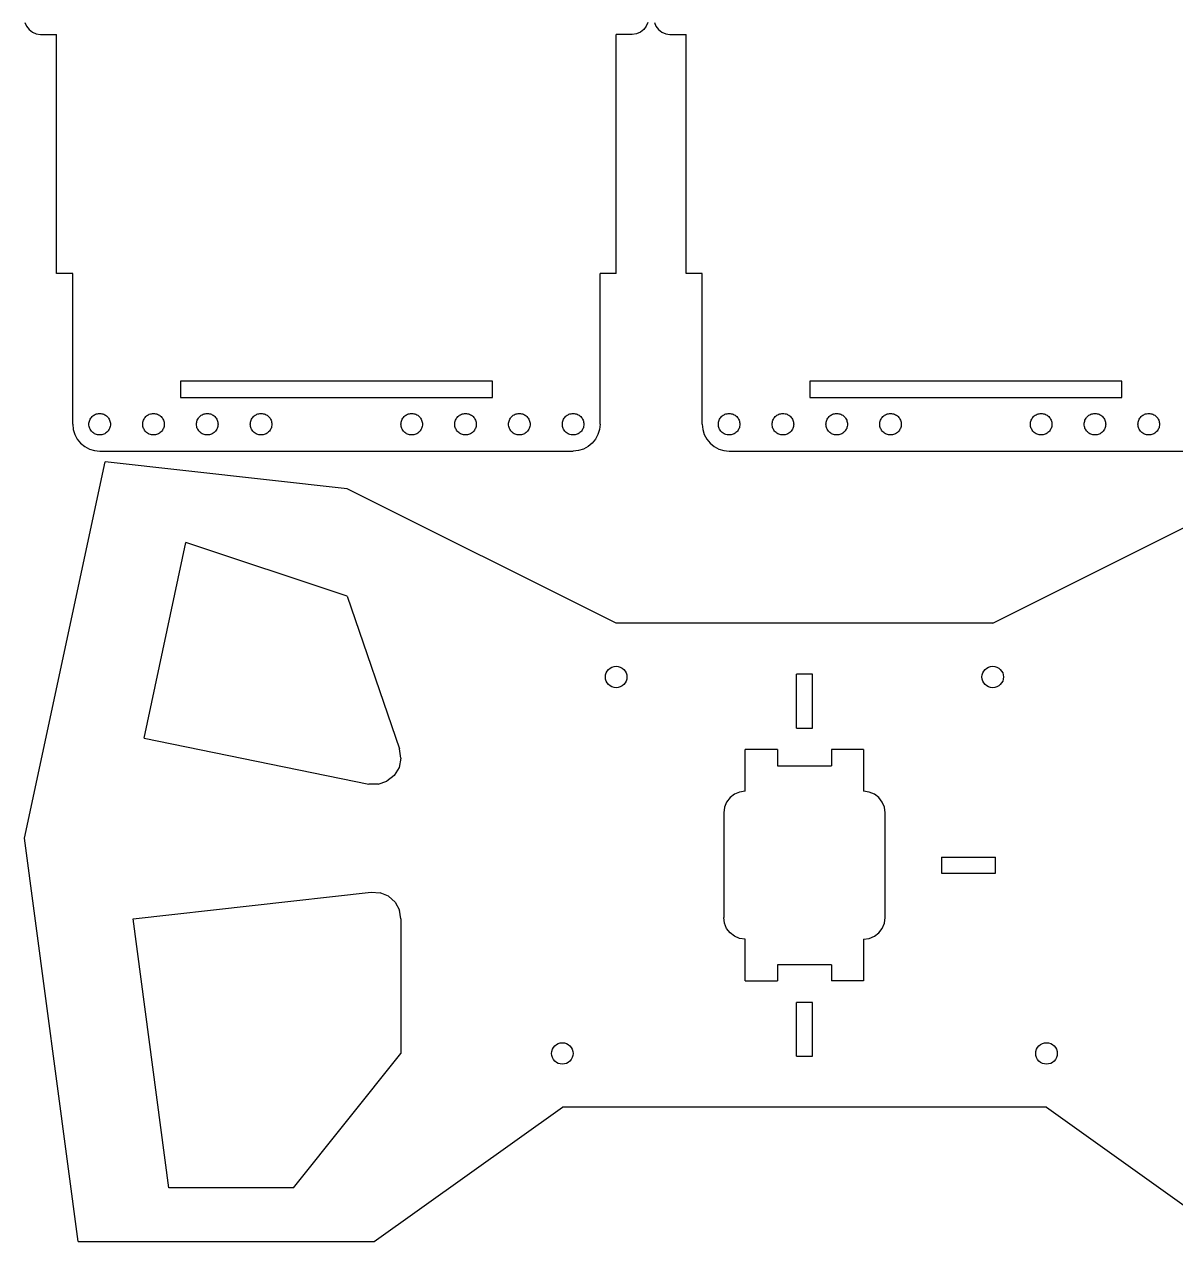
# Model space of a CAD drawing. Header units: metres. Extents: x -70 to 657, y -377 to 70.
# Drawn here: x -70 to 144, y -377 to -150.6 of the extents above; entities that cross this region are included whole.
import ezdxf

# ---------------------------------------------------------------- set-up
doc = ezdxf.new("R2010")
doc.units = ezdxf.units.M

msp = doc.modelspace()

# ---------------------------------------------------------------- linework, layer by layer
for p, q in [((-69.9, -150.28), (-69.6, -151)), ((-69.6, -151), (-69.12, -151.62)), ((-69.12, -151.62), (-68.5, -152.1)), ((45.12, -151.62), (44.5, -152.1)), ((45.6, -151), (45.12, -151.62)), ((45.9, -150.28), (45.6, -151)), ((47.1, -150.28), (47.4, -151)), ((47.4, -151), (47.88, -151.62)), ((47.88, -151.62), (48.5, -152.1)), ((-68.5, -152.1), (-67.78, -152.4)), ((-67.78, -152.4), (-67, -152.5)), ((-67, -152.5), (-64, -152.5)), ((-64, -197), (-64, -152.5)), ((43, -152.5), (40, -152.5)), ((40, -197), (40, -152.5)), ((43.78, -152.4), (43, -152.5)), ((44.5, -152.1), (43.78, -152.4)), ((48.5, -152.1), (49.22, -152.4)), ((49.22, -152.4), (50, -152.5)), ((50, -152.5), (53, -152.5)), ((53, -197), (53, -152.5)), ((-61, -197), (-64, -197)), ((-61, -225), (-61, -197)), ((40, -197), (37, -197)), ((37, -225), (37, -197)), ((56, -197), (53, -197)), ((56, -225), (56, -197)), ((-41, -217), (-41, -220)), ((17, -217), (-41, -217)), ((17, -220), (17, -217)), ((76, -217), (76, -220)), ((134, -217), (76, -217)), ((134, -220), (134, -217)), ((-41, -220), (17, -220)), ((76, -220), (134, -220)), ((-57.85, -224.23), (-57.76, -224.06)), ((-57.76, -224.06), (-57.66, -223.89)), ((-57.66, -223.89), (-57.55, -223.73)), ((-57.55, -223.73), (-57.41, -223.59)), ((-57.41, -223.59), (-57.27, -223.45)), ((-57.27, -223.45), (-57.11, -223.34)), ((-57.11, -223.34), (-56.94, -223.24)), ((-56.94, -223.24), (-56.77, -223.15)), ((-56.77, -223.15), (-56.58, -223.09)), ((-56.58, -223.09), (-56.39, -223.04)), ((-56.39, -223.04), (-56.2, -223.01)), ((-56.2, -223.01), (-56, -223)), ((-56, -223), (-55.8, -223.01)), ((-55.8, -223.01), (-55.61, -223.04)), ((-55.61, -223.04), (-55.42, -223.09)), ((-55.42, -223.09), (-55.23, -223.15)), ((-55.23, -223.15), (-55.06, -223.24)), ((-55.06, -223.24), (-54.89, -223.34)), ((-54.89, -223.34), (-54.73, -223.45)), ((-54.73, -223.45), (-54.59, -223.59)), ((-54.59, -223.59), (-54.45, -223.73)), ((-54.45, -223.73), (-54.34, -223.89)), ((-54.34, -223.89), (-54.24, -224.06)), ((-54.24, -224.06), (-54.15, -224.23)), ((-47.85, -224.23), (-47.76, -224.06)), ((-47.76, -224.06), (-47.66, -223.89)), ((-47.66, -223.89), (-47.55, -223.73)), ((-47.55, -223.73), (-47.41, -223.59)), ((-47.41, -223.59), (-47.27, -223.45)), ((-47.27, -223.45), (-47.11, -223.34)), ((-47.11, -223.34), (-46.94, -223.24)), ((-46.94, -223.24), (-46.77, -223.15)), ((-46.77, -223.15), (-46.58, -223.09)), ((-46.58, -223.09), (-46.39, -223.04)), ((-46.39, -223.04), (-46.2, -223.01)), ((-46.2, -223.01), (-46, -223)), ((-46, -223), (-45.8, -223.01)), ((-45.8, -223.01), (-45.61, -223.04)), ((-45.61, -223.04), (-45.42, -223.09)), ((-45.42, -223.09), (-45.23, -223.15)), ((-45.23, -223.15), (-45.06, -223.24)), ((-45.06, -223.24), (-44.89, -223.34)), ((-44.89, -223.34), (-44.73, -223.45)), ((-44.73, -223.45), (-44.59, -223.59)), ((-44.59, -223.59), (-44.45, -223.73)), ((-44.45, -223.73), (-44.34, -223.89)), ((-44.34, -223.89), (-44.24, -224.06)), ((-44.24, -224.06), (-44.15, -224.23)), ((-37.85, -224.23), (-37.76, -224.06)), ((-37.76, -224.06), (-37.66, -223.89)), ((-37.66, -223.89), (-37.55, -223.73)), ((-37.55, -223.73), (-37.41, -223.59)), ((-37.41, -223.59), (-37.27, -223.45)), ((-37.27, -223.45), (-37.11, -223.34)), ((-37.11, -223.34), (-36.94, -223.24)), ((-36.94, -223.24), (-36.77, -223.15)), ((-36.77, -223.15), (-36.58, -223.09)), ((-36.58, -223.09), (-36.39, -223.04)), ((-36.39, -223.04), (-36.2, -223.01)), ((-36.2, -223.01), (-36, -223)), ((-36, -223), (-35.8, -223.01)), ((-35.8, -223.01), (-35.61, -223.04)), ((-35.61, -223.04), (-35.42, -223.09)), ((-35.42, -223.09), (-35.23, -223.15)), ((-35.23, -223.15), (-35.06, -223.24)), ((-35.06, -223.24), (-34.89, -223.34)), ((-34.89, -223.34), (-34.73, -223.45)), ((-34.73, -223.45), (-34.59, -223.59)), ((-34.59, -223.59), (-34.45, -223.73)), ((-34.45, -223.73), (-34.34, -223.89)), ((-34.34, -223.89), (-34.24, -224.06)), ((-34.24, -224.06), (-34.15, -224.23)), ((-27.85, -224.23), (-27.76, -224.06)), ((-27.76, -224.06), (-27.66, -223.89)), ((-27.66, -223.89), (-27.55, -223.73)), ((-27.55, -223.73), (-27.41, -223.59)), ((-27.41, -223.59), (-27.27, -223.45)), ((-27.27, -223.45), (-27.11, -223.34)), ((-27.11, -223.34), (-26.94, -223.24)), ((-26.94, -223.24), (-26.77, -223.15)), ((-26.77, -223.15), (-26.58, -223.09)), ((-26.58, -223.09), (-26.39, -223.04)), ((-26.39, -223.04), (-26.2, -223.01)), ((-26.2, -223.01), (-26, -223)), ((-26, -223), (-25.8, -223.01)), ((-25.8, -223.01), (-25.61, -223.04)), ((-25.61, -223.04), (-25.42, -223.09)), ((-25.42, -223.09), (-25.23, -223.15)), ((-25.23, -223.15), (-25.06, -223.24)), ((-25.06, -223.24), (-24.89, -223.34)), ((-24.89, -223.34), (-24.73, -223.45)), ((-24.73, -223.45), (-24.59, -223.59)), ((-24.59, -223.59), (-24.45, -223.73)), ((-24.45, -223.73), (-24.34, -223.89)), ((-24.34, -223.89), (-24.24, -224.06)), ((-24.24, -224.06), (-24.15, -224.23)), ((0.15, -224.23), (0.24, -224.06)), ((0.24, -224.06), (0.34, -223.89)), ((0.34, -223.89), (0.45, -223.73)), ((0.45, -223.73), (0.59, -223.59)), ((0.59, -223.59), (0.73, -223.45)), ((0.73, -223.45), (0.89, -223.34)), ((0.89, -223.34), (1.06, -223.24)), ((1.06, -223.24), (1.23, -223.15)), ((1.23, -223.15), (1.42, -223.09)), ((1.42, -223.09), (1.61, -223.04)), ((1.61, -223.04), (1.8, -223.01)), ((1.8, -223.01), (2, -223)), ((2, -223), (2.2, -223.01)), ((2.2, -223.01), (2.39, -223.04)), ((2.39, -223.04), (2.58, -223.09)), ((2.58, -223.09), (2.77, -223.15)), ((2.77, -223.15), (2.94, -223.24)), ((2.94, -223.24), (3.11, -223.34)), ((3.11, -223.34), (3.27, -223.45)), ((3.27, -223.45), (3.41, -223.59)), ((3.41, -223.59), (3.55, -223.73)), ((3.55, -223.73), (3.66, -223.89)), ((3.66, -223.89), (3.76, -224.06)), ((3.76, -224.06), (3.85, -224.23)), ((10.15, -224.23), (10.24, -224.06)), ((10.24, -224.06), (10.34, -223.89)), ((10.34, -223.89), (10.45, -223.73)), ((10.45, -223.73), (10.59, -223.59)), ((10.59, -223.59), (10.73, -223.45)), ((10.73, -223.45), (10.89, -223.34)), ((10.89, -223.34), (11.06, -223.24)), ((11.06, -223.24), (11.23, -223.15)), ((11.23, -223.15), (11.42, -223.09)), ((11.42, -223.09), (11.61, -223.04)), ((11.61, -223.04), (11.8, -223.01)), ((11.8, -223.01), (12, -223)), ((12, -223), (12.2, -223.01)), ((12.2, -223.01), (12.39, -223.04)), ((12.39, -223.04), (12.58, -223.09)), ((12.58, -223.09), (12.77, -223.15)), ((12.77, -223.15), (12.94, -223.24)), ((12.94, -223.24), (13.11, -223.34)), ((13.11, -223.34), (13.27, -223.45)), ((13.27, -223.45), (13.41, -223.59)), ((13.41, -223.59), (13.55, -223.73)), ((13.55, -223.73), (13.66, -223.89)), ((13.66, -223.89), (13.76, -224.06)), ((13.76, -224.06), (13.85, -224.23)), ((20.15, -224.23), (20.24, -224.06)), ((20.24, -224.06), (20.34, -223.89)), ((20.34, -223.89), (20.45, -223.73)), ((20.45, -223.73), (20.59, -223.59)), ((20.59, -223.59), (20.73, -223.45)), ((20.73, -223.45), (20.89, -223.34)), ((20.89, -223.34), (21.06, -223.24)), ((21.06, -223.24), (21.23, -223.15)), ((21.23, -223.15), (21.42, -223.09)), ((21.42, -223.09), (21.61, -223.04)), ((21.61, -223.04), (21.8, -223.01)), ((21.8, -223.01), (22, -223)), ((22, -223), (22.2, -223.01)), ((22.2, -223.01), (22.39, -223.04)), ((22.39, -223.04), (22.58, -223.09)), ((22.58, -223.09), (22.77, -223.15)), ((22.77, -223.15), (22.94, -223.24)), ((22.94, -223.24), (23.11, -223.34)), ((23.11, -223.34), (23.27, -223.45)), ((23.27, -223.45), (23.41, -223.59)), ((23.41, -223.59), (23.55, -223.73)), ((23.55, -223.73), (23.66, -223.89)), ((23.66, -223.89), (23.76, -224.06)), ((23.76, -224.06), (23.85, -224.23)), ((30.15, -224.23), (30.24, -224.06)), ((30.24, -224.06), (30.34, -223.89)), ((30.34, -223.89), (30.45, -223.73)), ((30.45, -223.73), (30.59, -223.59)), ((30.59, -223.59), (30.73, -223.45)), ((30.73, -223.45), (30.89, -223.34)), ((30.89, -223.34), (31.06, -223.24)), ((31.06, -223.24), (31.23, -223.15)), ((31.23, -223.15), (31.42, -223.09)), ((31.42, -223.09), (31.61, -223.04)), ((31.61, -223.04), (31.8, -223.01)), ((31.8, -223.01), (32, -223)), ((32, -223), (32.2, -223.01)), ((32.2, -223.01), (32.39, -223.04)), ((32.39, -223.04), (32.58, -223.09)), ((32.58, -223.09), (32.77, -223.15)), ((32.77, -223.15), (32.94, -223.24)), ((32.94, -223.24), (33.11, -223.34)), ((33.11, -223.34), (33.27, -223.45)), ((33.27, -223.45), (33.41, -223.59)), ((33.41, -223.59), (33.55, -223.73)), ((33.55, -223.73), (33.66, -223.89)), ((33.66, -223.89), (33.76, -224.06)), ((33.76, -224.06), (33.85, -224.23)), ((59.15, -224.23), (59.24, -224.06)), ((59.24, -224.06), (59.34, -223.89)), ((59.34, -223.89), (59.45, -223.73)), ((59.45, -223.73), (59.59, -223.59)), ((59.59, -223.59), (59.73, -223.45)), ((59.73, -223.45), (59.89, -223.34)), ((59.89, -223.34), (60.06, -223.24)), ((60.06, -223.24), (60.23, -223.15)), ((60.23, -223.15), (60.42, -223.09)), ((60.42, -223.09), (60.61, -223.04)), ((60.61, -223.04), (60.8, -223.01)), ((60.8, -223.01), (61, -223)), ((61, -223), (61.2, -223.01)), ((61.2, -223.01), (61.39, -223.04)), ((61.39, -223.04), (61.58, -223.09)), ((61.58, -223.09), (61.77, -223.15)), ((61.77, -223.15), (61.94, -223.24)), ((61.94, -223.24), (62.11, -223.34)), ((62.11, -223.34), (62.27, -223.45)), ((62.27, -223.45), (62.41, -223.59)), ((62.41, -223.59), (62.55, -223.73)), ((62.55, -223.73), (62.66, -223.89)), ((62.66, -223.89), (62.76, -224.06)), ((62.76, -224.06), (62.85, -224.23)), ((69.15, -224.23), (69.24, -224.06)), ((69.24, -224.06), (69.34, -223.89)), ((69.34, -223.89), (69.45, -223.73)), ((69.45, -223.73), (69.59, -223.59)), ((69.59, -223.59), (69.73, -223.45)), ((69.73, -223.45), (69.89, -223.34)), ((69.89, -223.34), (70.06, -223.24)), ((70.06, -223.24), (70.23, -223.15)), ((70.23, -223.15), (70.42, -223.09)), ((70.42, -223.09), (70.61, -223.04)), ((70.61, -223.04), (70.8, -223.01)), ((70.8, -223.01), (71, -223)), ((71, -223), (71.2, -223.01)), ((71.2, -223.01), (71.39, -223.04)), ((71.39, -223.04), (71.58, -223.09)), ((71.58, -223.09), (71.77, -223.15)), ((71.77, -223.15), (71.94, -223.24)), ((71.94, -223.24), (72.11, -223.34)), ((72.11, -223.34), (72.27, -223.45)), ((72.27, -223.45), (72.41, -223.59)), ((72.41, -223.59), (72.55, -223.73)), ((72.55, -223.73), (72.66, -223.89)), ((72.66, -223.89), (72.76, -224.06)), ((72.76, -224.06), (72.85, -224.23)), ((79.15, -224.23), (79.24, -224.06)), ((79.24, -224.06), (79.34, -223.89)), ((79.34, -223.89), (79.45, -223.73)), ((79.45, -223.73), (79.59, -223.59)), ((79.59, -223.59), (79.73, -223.45)), ((79.73, -223.45), (79.89, -223.34)), ((79.89, -223.34), (80.06, -223.24)), ((80.06, -223.24), (80.23, -223.15)), ((80.23, -223.15), (80.42, -223.09)), ((80.42, -223.09), (80.61, -223.04)), ((80.61, -223.04), (80.8, -223.01)), ((80.8, -223.01), (81, -223)), ((81, -223), (81.2, -223.01)), ((81.2, -223.01), (81.39, -223.04)), ((81.39, -223.04), (81.58, -223.09)), ((81.58, -223.09), (81.77, -223.15)), ((81.77, -223.15), (81.94, -223.24)), ((81.94, -223.24), (82.11, -223.34)), ((82.11, -223.34), (82.27, -223.45)), ((82.27, -223.45), (82.41, -223.59)), ((82.41, -223.59), (82.55, -223.73)), ((82.55, -223.73), (82.66, -223.89)), ((82.66, -223.89), (82.76, -224.06)), ((82.76, -224.06), (82.85, -224.23)), ((89.15, -224.23), (89.24, -224.06)), ((89.24, -224.06), (89.34, -223.89)), ((89.34, -223.89), (89.45, -223.73)), ((89.45, -223.73), (89.59, -223.59)), ((89.59, -223.59), (89.73, -223.45)), ((89.73, -223.45), (89.89, -223.34)), ((89.89, -223.34), (90.06, -223.24)), ((90.06, -223.24), (90.23, -223.15)), ((90.23, -223.15), (90.42, -223.09)), ((90.42, -223.09), (90.61, -223.04)), ((90.61, -223.04), (90.8, -223.01)), ((90.8, -223.01), (91, -223)), ((91, -223), (91.2, -223.01)), ((91.2, -223.01), (91.39, -223.04)), ((91.39, -223.04), (91.58, -223.09)), ((91.58, -223.09), (91.77, -223.15)), ((91.77, -223.15), (91.94, -223.24)), ((91.94, -223.24), (92.11, -223.34)), ((92.11, -223.34), (92.27, -223.45)), ((92.27, -223.45), (92.41, -223.59)), ((92.41, -223.59), (92.55, -223.73)), ((92.55, -223.73), (92.66, -223.89)), ((92.66, -223.89), (92.76, -224.06)), ((92.76, -224.06), (92.85, -224.23)), ((117.15, -224.23), (117.24, -224.06)), ((117.24, -224.06), (117.34, -223.89)), ((117.34, -223.89), (117.45, -223.73)), ((117.45, -223.73), (117.59, -223.59)), ((117.59, -223.59), (117.73, -223.45)), ((117.73, -223.45), (117.89, -223.34)), ((117.89, -223.34), (118.06, -223.24)), ((118.06, -223.24), (118.23, -223.15)), ((118.23, -223.15), (118.42, -223.09)), ((118.42, -223.09), (118.61, -223.04)), ((118.61, -223.04), (118.8, -223.01)), ((118.8, -223.01), (119, -223)), ((119, -223), (119.2, -223.01)), ((119.2, -223.01), (119.39, -223.04)), ((119.39, -223.04), (119.58, -223.09)), ((119.58, -223.09), (119.77, -223.15)), ((119.77, -223.15), (119.94, -223.24)), ((119.94, -223.24), (120.11, -223.34)), ((120.11, -223.34), (120.27, -223.45)), ((120.27, -223.45), (120.41, -223.59)), ((120.41, -223.59), (120.55, -223.73)), ((120.55, -223.73), (120.66, -223.89)), ((120.66, -223.89), (120.76, -224.06)), ((120.76, -224.06), (120.85, -224.23)), ((127.15, -224.23), (127.24, -224.06)), ((127.24, -224.06), (127.34, -223.89)), ((127.34, -223.89), (127.45, -223.73)), ((127.45, -223.73), (127.59, -223.59)), ((127.59, -223.59), (127.73, -223.45)), ((127.73, -223.45), (127.89, -223.34)), ((127.89, -223.34), (128.06, -223.24)), ((128.06, -223.24), (128.23, -223.15)), ((128.23, -223.15), (128.42, -223.09)), ((128.42, -223.09), (128.61, -223.04)), ((128.61, -223.04), (128.8, -223.01)), ((128.8, -223.01), (129, -223)), ((129, -223), (129.2, -223.01)), ((129.2, -223.01), (129.39, -223.04)), ((129.39, -223.04), (129.58, -223.09)), ((129.58, -223.09), (129.77, -223.15)), ((129.77, -223.15), (129.94, -223.24)), ((129.94, -223.24), (130.11, -223.34)), ((130.11, -223.34), (130.27, -223.45)), ((130.27, -223.45), (130.41, -223.59)), ((130.41, -223.59), (130.55, -223.73)), ((130.55, -223.73), (130.66, -223.89)), ((130.66, -223.89), (130.76, -224.06)), ((130.76, -224.06), (130.85, -224.23)), ((137.15, -224.23), (137.24, -224.06)), ((137.24, -224.06), (137.34, -223.89)), ((137.34, -223.89), (137.45, -223.73)), ((137.45, -223.73), (137.59, -223.59)), ((137.59, -223.59), (137.73, -223.45)), ((137.73, -223.45), (137.89, -223.34)), ((137.89, -223.34), (138.06, -223.24)), ((138.06, -223.24), (138.23, -223.15)), ((138.23, -223.15), (138.42, -223.09)), ((138.42, -223.09), (138.61, -223.04)), ((138.61, -223.04), (138.8, -223.01)), ((138.8, -223.01), (139, -223)), ((139, -223), (139.2, -223.01)), ((139.2, -223.01), (139.39, -223.04)), ((139.39, -223.04), (139.58, -223.09)), ((139.58, -223.09), (139.77, -223.15)), ((139.77, -223.15), (139.94, -223.24)), ((139.94, -223.24), (140.11, -223.34)), ((140.11, -223.34), (140.27, -223.45)), ((140.27, -223.45), (140.41, -223.59)), ((140.41, -223.59), (140.55, -223.73)), ((140.55, -223.73), (140.66, -223.89)), ((140.66, -223.89), (140.76, -224.06)), ((140.76, -224.06), (140.85, -224.23)), ((-61, -225), (-60.9, -225.98)), ((-60.9, -225.98), (-60.62, -226.91)), ((-58, -225), (-57.99, -224.8)), ((-57.99, -225.2), (-58, -225)), ((-57.99, -224.8), (-57.96, -224.61)), ((-57.96, -225.39), (-57.99, -225.2)), ((-57.96, -224.61), (-57.91, -224.42)), ((-57.91, -225.58), (-57.96, -225.39)), ((-57.91, -224.42), (-57.85, -224.23)), ((-57.85, -225.77), (-57.91, -225.58)), ((-57.76, -225.94), (-57.85, -225.77)), ((-57.66, -226.11), (-57.76, -225.94)), ((-57.55, -226.27), (-57.66, -226.11)), ((-57.41, -226.41), (-57.55, -226.27)), ((-54.45, -226.27), (-54.59, -226.41)), ((-54.34, -226.11), (-54.45, -226.27)), ((-54.24, -225.94), (-54.34, -226.11)), ((-54.15, -225.77), (-54.24, -225.94)), ((-54.15, -224.23), (-54.09, -224.42)), ((-54.09, -225.58), (-54.15, -225.77)), ((-54.09, -224.42), (-54.04, -224.61)), ((-54.04, -225.39), (-54.09, -225.58)), ((-54.04, -224.61), (-54.01, -224.8)), ((-54.01, -225.2), (-54.04, -225.39)), ((-54.01, -224.8), (-54, -225)), ((-54, -225), (-54.01, -225.2)), ((-48, -225), (-47.99, -224.8)), ((-47.99, -225.2), (-48, -225)), ((-47.99, -224.8), (-47.96, -224.61)), ((-47.96, -225.39), (-47.99, -225.2)), ((-47.96, -224.61), (-47.91, -224.42)), ((-47.91, -225.58), (-47.96, -225.39)), ((-47.91, -224.42), (-47.85, -224.23)), ((-47.85, -225.77), (-47.91, -225.58)), ((-47.76, -225.94), (-47.85, -225.77)), ((-47.66, -226.11), (-47.76, -225.94)), ((-47.55, -226.27), (-47.66, -226.11)), ((-47.41, -226.41), (-47.55, -226.27)), ((-44.45, -226.27), (-44.59, -226.41)), ((-44.34, -226.11), (-44.45, -226.27)), ((-44.24, -225.94), (-44.34, -226.11)), ((-44.15, -225.77), (-44.24, -225.94)), ((-44.15, -224.23), (-44.09, -224.42)), ((-44.09, -225.58), (-44.15, -225.77)), ((-44.09, -224.42), (-44.04, -224.61)), ((-44.04, -225.39), (-44.09, -225.58)), ((-44.04, -224.61), (-44.01, -224.8)), ((-44.01, -225.2), (-44.04, -225.39)), ((-44.01, -224.8), (-44, -225)), ((-44, -225), (-44.01, -225.2)), ((-38, -225), (-37.99, -224.8)), ((-37.99, -225.2), (-38, -225)), ((-37.99, -224.8), (-37.96, -224.61)), ((-37.96, -225.39), (-37.99, -225.2)), ((-37.96, -224.61), (-37.91, -224.42)), ((-37.91, -225.58), (-37.96, -225.39)), ((-37.91, -224.42), (-37.85, -224.23)), ((-37.85, -225.77), (-37.91, -225.58)), ((-37.76, -225.94), (-37.85, -225.77)), ((-37.66, -226.11), (-37.76, -225.94)), ((-37.55, -226.27), (-37.66, -226.11)), ((-37.41, -226.41), (-37.55, -226.27)), ((-34.45, -226.27), (-34.59, -226.41)), ((-34.34, -226.11), (-34.45, -226.27)), ((-34.24, -225.94), (-34.34, -226.11)), ((-34.15, -225.77), (-34.24, -225.94)), ((-34.15, -224.23), (-34.09, -224.42)), ((-34.09, -225.58), (-34.15, -225.77)), ((-34.09, -224.42), (-34.04, -224.61)), ((-34.04, -225.39), (-34.09, -225.58)), ((-34.04, -224.61), (-34.01, -224.8)), ((-34.01, -225.2), (-34.04, -225.39)), ((-34.01, -224.8), (-34, -225)), ((-34, -225), (-34.01, -225.2)), ((-28, -225), (-27.99, -224.8)), ((-27.99, -225.2), (-28, -225)), ((-27.99, -224.8), (-27.96, -224.61)), ((-27.96, -225.39), (-27.99, -225.2)), ((-27.96, -224.61), (-27.91, -224.42)), ((-27.91, -225.58), (-27.96, -225.39)), ((-27.91, -224.42), (-27.85, -224.23)), ((-27.85, -225.77), (-27.91, -225.58)), ((-27.76, -225.94), (-27.85, -225.77)), ((-27.66, -226.11), (-27.76, -225.94)), ((-27.55, -226.27), (-27.66, -226.11)), ((-27.41, -226.41), (-27.55, -226.27)), ((-24.45, -226.27), (-24.59, -226.41)), ((-24.34, -226.11), (-24.45, -226.27)), ((-24.24, -225.94), (-24.34, -226.11)), ((-24.15, -225.77), (-24.24, -225.94)), ((-24.15, -224.23), (-24.09, -224.42)), ((-24.09, -225.58), (-24.15, -225.77)), ((-24.09, -224.42), (-24.04, -224.61)), ((-24.04, -225.39), (-24.09, -225.58)), ((-24.04, -224.61), (-24.01, -224.8)), ((-24.01, -225.2), (-24.04, -225.39)), ((-24.01, -224.8), (-24, -225)), ((-24, -225), (-24.01, -225.2)), ((0, -225), (0.01, -224.8)), ((0.01, -225.2), (0, -225)), ((0.01, -224.8), (0.04, -224.61)), ((0.04, -225.39), (0.01, -225.2)), ((0.04, -224.61), (0.09, -224.42)), ((0.09, -225.58), (0.04, -225.39)), ((0.09, -224.42), (0.15, -224.23)), ((0.15, -225.77), (0.09, -225.58)), ((0.24, -225.94), (0.15, -225.77)), ((0.34, -226.11), (0.24, -225.94)), ((0.45, -226.27), (0.34, -226.11)), ((0.59, -226.41), (0.45, -226.27)), ((3.55, -226.27), (3.41, -226.41)), ((3.66, -226.11), (3.55, -226.27)), ((3.76, -225.94), (3.66, -226.11)), ((3.85, -225.77), (3.76, -225.94)), ((3.85, -224.23), (3.91, -224.42)), ((3.91, -225.58), (3.85, -225.77)), ((3.91, -224.42), (3.96, -224.61)), ((3.96, -225.39), (3.91, -225.58)), ((3.96, -224.61), (3.99, -224.8)), ((3.99, -225.2), (3.96, -225.39)), ((3.99, -224.8), (4, -225)), ((4, -225), (3.99, -225.2)), ((10, -225), (10.01, -224.8)), ((10.01, -225.2), (10, -225)), ((10.01, -224.8), (10.04, -224.61)), ((10.04, -225.39), (10.01, -225.2)), ((10.04, -224.61), (10.09, -224.42)), ((10.09, -225.58), (10.04, -225.39)), ((10.09, -224.42), (10.15, -224.23)), ((10.15, -225.77), (10.09, -225.58)), ((10.24, -225.94), (10.15, -225.77)), ((10.34, -226.11), (10.24, -225.94)), ((10.45, -226.27), (10.34, -226.11)), ((10.59, -226.41), (10.45, -226.27)), ((13.55, -226.27), (13.41, -226.41)), ((13.66, -226.11), (13.55, -226.27)), ((13.76, -225.94), (13.66, -226.11)), ((13.85, -225.77), (13.76, -225.94)), ((13.85, -224.23), (13.91, -224.42)), ((13.91, -225.58), (13.85, -225.77)), ((13.91, -224.42), (13.96, -224.61)), ((13.96, -225.39), (13.91, -225.58)), ((13.96, -224.61), (13.99, -224.8)), ((13.99, -225.2), (13.96, -225.39)), ((13.99, -224.8), (14, -225)), ((14, -225), (13.99, -225.2)), ((20, -225), (20.01, -224.8)), ((20.01, -225.2), (20, -225)), ((20.01, -224.8), (20.04, -224.61)), ((20.04, -225.39), (20.01, -225.2)), ((20.04, -224.61), (20.09, -224.42)), ((20.09, -225.58), (20.04, -225.39)), ((20.09, -224.42), (20.15, -224.23)), ((20.15, -225.77), (20.09, -225.58)), ((20.24, -225.94), (20.15, -225.77)), ((20.34, -226.11), (20.24, -225.94)), ((20.45, -226.27), (20.34, -226.11)), ((20.59, -226.41), (20.45, -226.27)), ((23.55, -226.27), (23.41, -226.41)), ((23.66, -226.11), (23.55, -226.27)), ((23.76, -225.94), (23.66, -226.11)), ((23.85, -225.77), (23.76, -225.94)), ((23.85, -224.23), (23.91, -224.42)), ((23.91, -225.58), (23.85, -225.77)), ((23.91, -224.42), (23.96, -224.61)), ((23.96, -225.39), (23.91, -225.58)), ((23.96, -224.61), (23.99, -224.8)), ((23.99, -225.2), (23.96, -225.39)), ((23.99, -224.8), (24, -225)), ((24, -225), (23.99, -225.2)), ((30, -225), (30.01, -224.8)), ((30.01, -225.2), (30, -225)), ((30.01, -224.8), (30.04, -224.61)), ((30.04, -225.39), (30.01, -225.2)), ((30.04, -224.61), (30.09, -224.42)), ((30.09, -225.58), (30.04, -225.39)), ((30.09, -224.42), (30.15, -224.23)), ((30.15, -225.77), (30.09, -225.58)), ((30.24, -225.94), (30.15, -225.77)), ((30.34, -226.11), (30.24, -225.94)), ((30.45, -226.27), (30.34, -226.11)), ((30.59, -226.41), (30.45, -226.27)), ((33.55, -226.27), (33.41, -226.41)), ((33.66, -226.11), (33.55, -226.27)), ((33.76, -225.94), (33.66, -226.11)), ((33.85, -225.77), (33.76, -225.94)), ((33.85, -224.23), (33.91, -224.42)), ((33.91, -225.58), (33.85, -225.77)), ((33.91, -224.42), (33.96, -224.61)), ((33.96, -225.39), (33.91, -225.58)), ((33.96, -224.61), (33.99, -224.8)), ((33.99, -225.2), (33.96, -225.39)), ((33.99, -224.8), (34, -225)), ((34, -225), (33.99, -225.2)), ((36.9, -225.98), (36.62, -226.91)), ((37, -225), (36.9, -225.98)), ((56, -225), (56.1, -225.98)), ((56.1, -225.98), (56.38, -226.91)), ((59, -225), (59.01, -224.8)), ((59.01, -225.2), (59, -225)), ((59.01, -224.8), (59.04, -224.61)), ((59.04, -225.39), (59.01, -225.2)), ((59.04, -224.61), (59.09, -224.42)), ((59.09, -225.58), (59.04, -225.39)), ((59.09, -224.42), (59.15, -224.23)), ((59.15, -225.77), (59.09, -225.58)), ((59.24, -225.94), (59.15, -225.77)), ((59.34, -226.11), (59.24, -225.94)), ((59.45, -226.27), (59.34, -226.11)), ((59.59, -226.41), (59.45, -226.27)), ((62.55, -226.27), (62.41, -226.41)), ((62.66, -226.11), (62.55, -226.27)), ((62.76, -225.94), (62.66, -226.11)), ((62.85, -225.77), (62.76, -225.94)), ((62.85, -224.23), (62.91, -224.42)), ((62.91, -225.58), (62.85, -225.77)), ((62.91, -224.42), (62.96, -224.61)), ((62.96, -225.39), (62.91, -225.58)), ((62.96, -224.61), (62.99, -224.8)), ((62.99, -225.2), (62.96, -225.39)), ((62.99, -224.8), (63, -225)), ((63, -225), (62.99, -225.2)), ((69, -225), (69.01, -224.8)), ((69.01, -225.2), (69, -225)), ((69.01, -224.8), (69.04, -224.61)), ((69.04, -225.39), (69.01, -225.2)), ((69.04, -224.61), (69.09, -224.42)), ((69.09, -225.58), (69.04, -225.39)), ((69.09, -224.42), (69.15, -224.23)), ((69.15, -225.77), (69.09, -225.58)), ((69.24, -225.94), (69.15, -225.77)), ((69.34, -226.11), (69.24, -225.94)), ((69.45, -226.27), (69.34, -226.11)), ((69.59, -226.41), (69.45, -226.27)), ((72.55, -226.27), (72.41, -226.41)), ((72.66, -226.11), (72.55, -226.27)), ((72.76, -225.94), (72.66, -226.11)), ((72.85, -225.77), (72.76, -225.94)), ((72.85, -224.23), (72.91, -224.42)), ((72.91, -225.58), (72.85, -225.77)), ((72.91, -224.42), (72.96, -224.61)), ((72.96, -225.39), (72.91, -225.58)), ((72.96, -224.61), (72.99, -224.8)), ((72.99, -225.2), (72.96, -225.39)), ((72.99, -224.8), (73, -225)), ((73, -225), (72.99, -225.2)), ((79, -225), (79.01, -224.8)), ((79.01, -225.2), (79, -225)), ((79.01, -224.8), (79.04, -224.61)), ((79.04, -225.39), (79.01, -225.2)), ((79.04, -224.61), (79.09, -224.42)), ((79.09, -225.58), (79.04, -225.39)), ((79.09, -224.42), (79.15, -224.23)), ((79.15, -225.77), (79.09, -225.58)), ((79.24, -225.94), (79.15, -225.77)), ((79.34, -226.11), (79.24, -225.94)), ((79.45, -226.27), (79.34, -226.11)), ((79.59, -226.41), (79.45, -226.27)), ((82.55, -226.27), (82.41, -226.41)), ((82.66, -226.11), (82.55, -226.27)), ((82.76, -225.94), (82.66, -226.11)), ((82.85, -225.77), (82.76, -225.94)), ((82.85, -224.23), (82.91, -224.42)), ((82.91, -225.58), (82.85, -225.77)), ((82.91, -224.42), (82.96, -224.61)), ((82.96, -225.39), (82.91, -225.58)), ((82.96, -224.61), (82.99, -224.8)), ((82.99, -225.2), (82.96, -225.39)), ((82.99, -224.8), (83, -225)), ((83, -225), (82.99, -225.2)), ((89, -225), (89.01, -224.8)), ((89.01, -225.2), (89, -225)), ((89.01, -224.8), (89.04, -224.61)), ((89.04, -225.39), (89.01, -225.2)), ((89.04, -224.61), (89.09, -224.42)), ((89.09, -225.58), (89.04, -225.39)), ((89.09, -224.42), (89.15, -224.23)), ((89.15, -225.77), (89.09, -225.58)), ((89.24, -225.94), (89.15, -225.77)), ((89.34, -226.11), (89.24, -225.94)), ((89.45, -226.27), (89.34, -226.11)), ((89.59, -226.41), (89.45, -226.27)), ((92.55, -226.27), (92.41, -226.41)), ((92.66, -226.11), (92.55, -226.27)), ((92.76, -225.94), (92.66, -226.11)), ((92.85, -225.77), (92.76, -225.94)), ((92.85, -224.23), (92.91, -224.42)), ((92.91, -225.58), (92.85, -225.77)), ((92.91, -224.42), (92.96, -224.61)), ((92.96, -225.39), (92.91, -225.58)), ((92.96, -224.61), (92.99, -224.8)), ((92.99, -225.2), (92.96, -225.39)), ((92.99, -224.8), (93, -225)), ((93, -225), (92.99, -225.2)), ((117, -225), (117.01, -224.8)), ((117.01, -225.2), (117, -225)), ((117.01, -224.8), (117.04, -224.61)), ((117.04, -225.39), (117.01, -225.2)), ((117.04, -224.61), (117.09, -224.42)), ((117.09, -225.58), (117.04, -225.39)), ((117.09, -224.42), (117.15, -224.23)), ((117.15, -225.77), (117.09, -225.58)), ((117.24, -225.94), (117.15, -225.77)), ((117.34, -226.11), (117.24, -225.94)), ((117.45, -226.27), (117.34, -226.11)), ((117.59, -226.41), (117.45, -226.27)), ((120.55, -226.27), (120.41, -226.41)), ((120.66, -226.11), (120.55, -226.27)), ((120.76, -225.94), (120.66, -226.11)), ((120.85, -225.77), (120.76, -225.94)), ((120.85, -224.23), (120.91, -224.42)), ((120.91, -225.58), (120.85, -225.77)), ((120.91, -224.42), (120.96, -224.61)), ((120.96, -225.39), (120.91, -225.58)), ((120.96, -224.61), (120.99, -224.8)), ((120.99, -225.2), (120.96, -225.39)), ((120.99, -224.8), (121, -225)), ((121, -225), (120.99, -225.2)), ((127, -225), (127.01, -224.8)), ((127.01, -225.2), (127, -225)), ((127.01, -224.8), (127.04, -224.61)), ((127.04, -225.39), (127.01, -225.2)), ((127.04, -224.61), (127.09, -224.42)), ((127.09, -225.58), (127.04, -225.39)), ((127.09, -224.42), (127.15, -224.23)), ((127.15, -225.77), (127.09, -225.58)), ((127.24, -225.94), (127.15, -225.77)), ((127.34, -226.11), (127.24, -225.94)), ((127.45, -226.27), (127.34, -226.11)), ((127.59, -226.41), (127.45, -226.27)), ((130.55, -226.27), (130.41, -226.41)), ((130.66, -226.11), (130.55, -226.27)), ((130.76, -225.94), (130.66, -226.11)), ((130.85, -225.77), (130.76, -225.94)), ((130.85, -224.23), (130.91, -224.42)), ((130.91, -225.58), (130.85, -225.77)), ((130.91, -224.42), (130.96, -224.61)), ((130.96, -225.39), (130.91, -225.58)), ((130.96, -224.61), (130.99, -224.8)), ((130.99, -225.2), (130.96, -225.39)), ((130.99, -224.8), (131, -225)), ((131, -225), (130.99, -225.2)), ((137, -225), (137.01, -224.8)), ((137.01, -225.2), (137, -225)), ((137.01, -224.8), (137.04, -224.61)), ((137.04, -225.39), (137.01, -225.2)), ((137.04, -224.61), (137.09, -224.42)), ((137.09, -225.58), (137.04, -225.39)), ((137.09, -224.42), (137.15, -224.23)), ((137.15, -225.77), (137.09, -225.58)), ((137.24, -225.94), (137.15, -225.77)), ((137.34, -226.11), (137.24, -225.94)), ((137.45, -226.27), (137.34, -226.11)), ((137.59, -226.41), (137.45, -226.27)), ((140.55, -226.27), (140.41, -226.41)), ((140.66, -226.11), (140.55, -226.27)), ((140.76, -225.94), (140.66, -226.11)), ((140.85, -225.77), (140.76, -225.94)), ((140.85, -224.23), (140.91, -224.42)), ((140.91, -225.58), (140.85, -225.77)), ((140.91, -224.42), (140.96, -224.61)), ((140.96, -225.39), (140.91, -225.58)), ((140.96, -224.61), (140.99, -224.8)), ((140.99, -225.2), (140.96, -225.39)), ((140.99, -224.8), (141, -225)), ((141, -225), (140.99, -225.2)), ((-60.62, -226.91), (-60.16, -227.78)), ((-60.16, -227.78), (-59.54, -228.54)), ((-59.54, -228.54), (-58.78, -229.16)), ((-57.27, -226.55), (-57.41, -226.41)), ((-57.11, -226.66), (-57.27, -226.55)), ((-56.94, -226.76), (-57.11, -226.66)), ((-56.77, -226.85), (-56.94, -226.76)), ((-56.58, -226.91), (-56.77, -226.85)), ((-56.39, -226.96), (-56.58, -226.91)), ((-56.2, -226.99), (-56.39, -226.96)), ((-56, -227), (-56.2, -226.99)), ((-55.8, -226.99), (-56, -227)), ((-55.61, -226.96), (-55.8, -226.99)), ((-55.42, -226.91), (-55.61, -226.96)), ((-55.23, -226.85), (-55.42, -226.91)), ((-55.06, -226.76), (-55.23, -226.85)), ((-54.89, -226.66), (-55.06, -226.76)), ((-54.73, -226.55), (-54.89, -226.66)), ((-54.59, -226.41), (-54.73, -226.55)), ((-47.27, -226.55), (-47.41, -226.41)), ((-47.11, -226.66), (-47.27, -226.55)), ((-46.94, -226.76), (-47.11, -226.66)), ((-46.77, -226.85), (-46.94, -226.76)), ((-46.58, -226.91), (-46.77, -226.85)), ((-46.39, -226.96), (-46.58, -226.91)), ((-46.2, -226.99), (-46.39, -226.96)), ((-46, -227), (-46.2, -226.99)), ((-45.8, -226.99), (-46, -227)), ((-45.61, -226.96), (-45.8, -226.99)), ((-45.42, -226.91), (-45.61, -226.96)), ((-45.23, -226.85), (-45.42, -226.91)), ((-45.06, -226.76), (-45.23, -226.85)), ((-44.89, -226.66), (-45.06, -226.76)), ((-44.73, -226.55), (-44.89, -226.66)), ((-44.59, -226.41), (-44.73, -226.55)), ((-37.27, -226.55), (-37.41, -226.41)), ((-37.11, -226.66), (-37.27, -226.55)), ((-36.94, -226.76), (-37.11, -226.66)), ((-36.77, -226.85), (-36.94, -226.76)), ((-36.58, -226.91), (-36.77, -226.85)), ((-36.39, -226.96), (-36.58, -226.91)), ((-36.2, -226.99), (-36.39, -226.96)), ((-36, -227), (-36.2, -226.99)), ((-35.8, -226.99), (-36, -227)), ((-35.61, -226.96), (-35.8, -226.99)), ((-35.42, -226.91), (-35.61, -226.96)), ((-35.23, -226.85), (-35.42, -226.91)), ((-35.06, -226.76), (-35.23, -226.85)), ((-34.89, -226.66), (-35.06, -226.76)), ((-34.73, -226.55), (-34.89, -226.66)), ((-34.59, -226.41), (-34.73, -226.55)), ((-27.27, -226.55), (-27.41, -226.41)), ((-27.11, -226.66), (-27.27, -226.55)), ((-26.94, -226.76), (-27.11, -226.66)), ((-26.77, -226.85), (-26.94, -226.76)), ((-26.58, -226.91), (-26.77, -226.85)), ((-26.39, -226.96), (-26.58, -226.91)), ((-26.2, -226.99), (-26.39, -226.96)), ((-26, -227), (-26.2, -226.99)), ((-25.8, -226.99), (-26, -227)), ((-25.61, -226.96), (-25.8, -226.99)), ((-25.42, -226.91), (-25.61, -226.96)), ((-25.23, -226.85), (-25.42, -226.91)), ((-25.06, -226.76), (-25.23, -226.85)), ((-24.89, -226.66), (-25.06, -226.76)), ((-24.73, -226.55), (-24.89, -226.66)), ((-24.59, -226.41), (-24.73, -226.55)), ((0.73, -226.55), (0.59, -226.41)), ((0.89, -226.66), (0.73, -226.55)), ((1.06, -226.76), (0.89, -226.66)), ((1.23, -226.85), (1.06, -226.76)), ((1.42, -226.91), (1.23, -226.85)), ((1.61, -226.96), (1.42, -226.91)), ((1.8, -226.99), (1.61, -226.96)), ((2, -227), (1.8, -226.99)), ((2.2, -226.99), (2, -227)), ((2.39, -226.96), (2.2, -226.99)), ((2.58, -226.91), (2.39, -226.96)), ((2.77, -226.85), (2.58, -226.91)), ((2.94, -226.76), (2.77, -226.85)), ((3.11, -226.66), (2.94, -226.76)), ((3.27, -226.55), (3.11, -226.66)), ((3.41, -226.41), (3.27, -226.55)), ((10.73, -226.55), (10.59, -226.41)), ((10.89, -226.66), (10.73, -226.55)), ((11.06, -226.76), (10.89, -226.66)), ((11.23, -226.85), (11.06, -226.76)), ((11.42, -226.91), (11.23, -226.85)), ((11.61, -226.96), (11.42, -226.91)), ((11.8, -226.99), (11.61, -226.96)), ((12, -227), (11.8, -226.99)), ((12.2, -226.99), (12, -227)), ((12.39, -226.96), (12.2, -226.99)), ((12.58, -226.91), (12.39, -226.96)), ((12.77, -226.85), (12.58, -226.91)), ((12.94, -226.76), (12.77, -226.85)), ((13.11, -226.66), (12.94, -226.76)), ((13.27, -226.55), (13.11, -226.66)), ((13.41, -226.41), (13.27, -226.55)), ((20.73, -226.55), (20.59, -226.41)), ((20.89, -226.66), (20.73, -226.55)), ((21.06, -226.76), (20.89, -226.66)), ((21.23, -226.85), (21.06, -226.76)), ((21.42, -226.91), (21.23, -226.85)), ((21.61, -226.96), (21.42, -226.91)), ((21.8, -226.99), (21.61, -226.96)), ((22, -227), (21.8, -226.99)), ((22.2, -226.99), (22, -227)), ((22.39, -226.96), (22.2, -226.99)), ((22.58, -226.91), (22.39, -226.96)), ((22.77, -226.85), (22.58, -226.91)), ((22.94, -226.76), (22.77, -226.85)), ((23.11, -226.66), (22.94, -226.76)), ((23.27, -226.55), (23.11, -226.66)), ((23.41, -226.41), (23.27, -226.55)), ((30.73, -226.55), (30.59, -226.41)), ((30.89, -226.66), (30.73, -226.55)), ((31.06, -226.76), (30.89, -226.66)), ((31.23, -226.85), (31.06, -226.76)), ((31.42, -226.91), (31.23, -226.85)), ((31.61, -226.96), (31.42, -226.91)), ((31.8, -226.99), (31.61, -226.96)), ((32, -227), (31.8, -226.99)), ((32.2, -226.99), (32, -227)), ((32.39, -226.96), (32.2, -226.99)), ((32.58, -226.91), (32.39, -226.96)), ((32.77, -226.85), (32.58, -226.91)), ((32.94, -226.76), (32.77, -226.85)), ((33.11, -226.66), (32.94, -226.76)), ((33.27, -226.55), (33.11, -226.66)), ((33.41, -226.41), (33.27, -226.55)), ((35.54, -228.54), (34.78, -229.16)), ((36.16, -227.78), (35.54, -228.54)), ((36.62, -226.91), (36.16, -227.78)), ((56.38, -226.91), (56.84, -227.78)), ((56.84, -227.78), (57.46, -228.54)), ((57.46, -228.54), (58.22, -229.16)), ((59.73, -226.55), (59.59, -226.41)), ((59.89, -226.66), (59.73, -226.55)), ((60.06, -226.76), (59.89, -226.66)), ((60.23, -226.85), (60.06, -226.76)), ((60.42, -226.91), (60.23, -226.85)), ((60.61, -226.96), (60.42, -226.91)), ((60.8, -226.99), (60.61, -226.96)), ((61, -227), (60.8, -226.99)), ((61.2, -226.99), (61, -227)), ((61.39, -226.96), (61.2, -226.99)), ((61.58, -226.91), (61.39, -226.96)), ((61.77, -226.85), (61.58, -226.91)), ((61.94, -226.76), (61.77, -226.85)), ((62.11, -226.66), (61.94, -226.76)), ((62.27, -226.55), (62.11, -226.66)), ((62.41, -226.41), (62.27, -226.55)), ((69.73, -226.55), (69.59, -226.41)), ((69.89, -226.66), (69.73, -226.55)), ((70.06, -226.76), (69.89, -226.66)), ((70.23, -226.85), (70.06, -226.76)), ((70.42, -226.91), (70.23, -226.85)), ((70.61, -226.96), (70.42, -226.91)), ((70.8, -226.99), (70.61, -226.96)), ((71, -227), (70.8, -226.99)), ((71.2, -226.99), (71, -227)), ((71.39, -226.96), (71.2, -226.99)), ((71.58, -226.91), (71.39, -226.96)), ((71.77, -226.85), (71.58, -226.91)), ((71.94, -226.76), (71.77, -226.85)), ((72.11, -226.66), (71.94, -226.76)), ((72.27, -226.55), (72.11, -226.66)), ((72.41, -226.41), (72.27, -226.55)), ((79.73, -226.55), (79.59, -226.41)), ((79.89, -226.66), (79.73, -226.55)), ((80.06, -226.76), (79.89, -226.66)), ((80.23, -226.85), (80.06, -226.76)), ((80.42, -226.91), (80.23, -226.85)), ((80.61, -226.96), (80.42, -226.91)), ((80.8, -226.99), (80.61, -226.96)), ((81, -227), (80.8, -226.99)), ((81.2, -226.99), (81, -227)), ((81.39, -226.96), (81.2, -226.99)), ((81.58, -226.91), (81.39, -226.96)), ((81.77, -226.85), (81.58, -226.91)), ((81.94, -226.76), (81.77, -226.85)), ((82.11, -226.66), (81.94, -226.76)), ((82.27, -226.55), (82.11, -226.66)), ((82.41, -226.41), (82.27, -226.55)), ((89.73, -226.55), (89.59, -226.41)), ((89.89, -226.66), (89.73, -226.55)), ((90.06, -226.76), (89.89, -226.66)), ((90.23, -226.85), (90.06, -226.76)), ((90.42, -226.91), (90.23, -226.85)), ((90.61, -226.96), (90.42, -226.91)), ((90.8, -226.99), (90.61, -226.96)), ((91, -227), (90.8, -226.99)), ((91.2, -226.99), (91, -227)), ((91.39, -226.96), (91.2, -226.99)), ((91.58, -226.91), (91.39, -226.96)), ((91.77, -226.85), (91.58, -226.91)), ((91.94, -226.76), (91.77, -226.85)), ((92.11, -226.66), (91.94, -226.76)), ((92.27, -226.55), (92.11, -226.66)), ((92.41, -226.41), (92.27, -226.55)), ((117.73, -226.55), (117.59, -226.41)), ((117.89, -226.66), (117.73, -226.55)), ((118.06, -226.76), (117.89, -226.66)), ((118.23, -226.85), (118.06, -226.76)), ((118.42, -226.91), (118.23, -226.85)), ((118.61, -226.96), (118.42, -226.91)), ((118.8, -226.99), (118.61, -226.96)), ((119, -227), (118.8, -226.99)), ((119.2, -226.99), (119, -227)), ((119.39, -226.96), (119.2, -226.99)), ((119.58, -226.91), (119.39, -226.96)), ((119.77, -226.85), (119.58, -226.91)), ((119.94, -226.76), (119.77, -226.85)), ((120.11, -226.66), (119.94, -226.76)), ((120.27, -226.55), (120.11, -226.66)), ((120.41, -226.41), (120.27, -226.55)), ((127.73, -226.55), (127.59, -226.41)), ((127.89, -226.66), (127.73, -226.55)), ((128.06, -226.76), (127.89, -226.66)), ((128.23, -226.85), (128.06, -226.76)), ((128.42, -226.91), (128.23, -226.85)), ((128.61, -226.96), (128.42, -226.91)), ((128.8, -226.99), (128.61, -226.96)), ((129, -227), (128.8, -226.99)), ((129.2, -226.99), (129, -227)), ((129.39, -226.96), (129.2, -226.99)), ((129.58, -226.91), (129.39, -226.96)), ((129.77, -226.85), (129.58, -226.91)), ((129.94, -226.76), (129.77, -226.85)), ((130.11, -226.66), (129.94, -226.76)), ((130.27, -226.55), (130.11, -226.66)), ((130.41, -226.41), (130.27, -226.55)), ((137.73, -226.55), (137.59, -226.41)), ((137.89, -226.66), (137.73, -226.55)), ((138.06, -226.76), (137.89, -226.66)), ((138.23, -226.85), (138.06, -226.76)), ((138.42, -226.91), (138.23, -226.85)), ((138.61, -226.96), (138.42, -226.91)), ((138.8, -226.99), (138.61, -226.96)), ((139, -227), (138.8, -226.99)), ((139.2, -226.99), (139, -227)), ((139.39, -226.96), (139.2, -226.99)), ((139.58, -226.91), (139.39, -226.96)), ((139.77, -226.85), (139.58, -226.91)), ((139.94, -226.76), (139.77, -226.85)), ((140.11, -226.66), (139.94, -226.76)), ((140.27, -226.55), (140.11, -226.66)), ((140.41, -226.41), (140.27, -226.55)), ((-58.78, -229.16), (-57.91, -229.62)), ((-57.91, -229.62), (-56.98, -229.9)), ((-56.98, -229.9), (-56, -230)), ((-56, -230), (32, -230)), ((32.98, -229.9), (32, -230)), ((33.91, -229.62), (32.98, -229.9)), ((34.78, -229.16), (33.91, -229.62)), ((58.22, -229.16), (59.09, -229.62)), ((59.09, -229.62), (60.02, -229.9)), ((60.02, -229.9), (61, -230)), ((61, -230), (149, -230)), ((-70, -302), (-55, -232)), ((-10, -237), (-55, -232)), ((40, -262), (-10, -237)), ((110, -262), (160, -237)), ((-47.73, -283.38), (-40, -247)), ((-10, -257), (-40, -247)), ((-10, -257), (-0.27, -285.38)), ((110, -262), (40, -262)), ((38, -272), (38.04, -271.61)), ((38.04, -271.61), (38.15, -271.23)), ((38.15, -271.23), (38.34, -270.89)), ((38.34, -270.89), (38.59, -270.59)), ((38.59, -270.59), (38.89, -270.34)), ((38.89, -270.34), (39.23, -270.15)), ((39.23, -270.15), (39.61, -270.04)), ((39.61, -270.04), (40, -270)), ((40, -270), (40.39, -270.04)), ((40.39, -270.04), (40.77, -270.15)), ((40.77, -270.15), (41.11, -270.34)), ((41.11, -270.34), (41.41, -270.59)), ((41.41, -270.59), (41.66, -270.89)), ((41.66, -270.89), (41.85, -271.23)), ((41.85, -271.23), (41.96, -271.61)), ((41.96, -271.61), (42, -272)), ((76.5, -271.5), (73.5, -271.5)), ((73.5, -281.5), (73.5, -271.5)), ((76.5, -281.5), (76.5, -271.5)), ((108, -272), (108.04, -271.61)), ((108.04, -271.61), (108.15, -271.23)), ((108.15, -271.23), (108.34, -270.89)), ((108.34, -270.89), (108.59, -270.59)), ((108.59, -270.59), (108.89, -270.34)), ((108.89, -270.34), (109.23, -270.15)), ((109.23, -270.15), (109.61, -270.04)), ((109.61, -270.04), (110, -270)), ((110, -270), (110.39, -270.04)), ((110.39, -270.04), (110.77, -270.15)), ((110.77, -270.15), (111.11, -270.34)), ((111.11, -270.34), (111.41, -270.59)), ((111.41, -270.59), (111.66, -270.89)), ((111.66, -270.89), (111.85, -271.23)), ((111.85, -271.23), (111.96, -271.61)), ((111.96, -271.61), (112, -272)), ((38.04, -272.39), (38, -272)), ((38.15, -272.77), (38.04, -272.39)), ((38.34, -273.11), (38.15, -272.77)), ((38.59, -273.41), (38.34, -273.11)), ((38.89, -273.66), (38.59, -273.41)), ((39.23, -273.85), (38.89, -273.66)), ((39.61, -273.96), (39.23, -273.85)), ((40.77, -273.85), (40.39, -273.96)), ((41.11, -273.66), (40.77, -273.85)), ((41.41, -273.41), (41.11, -273.66)), ((41.66, -273.11), (41.41, -273.41)), ((41.85, -272.77), (41.66, -273.11)), ((41.96, -272.39), (41.85, -272.77)), ((42, -272), (41.96, -272.39)), ((108.04, -272.39), (108, -272)), ((108.15, -272.77), (108.04, -272.39)), ((108.34, -273.11), (108.15, -272.77)), ((108.59, -273.41), (108.34, -273.11)), ((108.89, -273.66), (108.59, -273.41)), ((109.23, -273.85), (108.89, -273.66)), ((109.61, -273.96), (109.23, -273.85)), ((110.77, -273.85), (110.39, -273.96)), ((111.11, -273.66), (110.77, -273.85)), ((111.41, -273.41), (111.11, -273.66)), ((111.66, -273.11), (111.41, -273.41)), ((111.85, -272.77), (111.66, -273.11)), ((111.96, -272.39), (111.85, -272.77)), ((112, -272), (111.96, -272.39)), ((40, -274), (39.61, -273.96)), ((40.39, -273.96), (40, -274)), ((110, -274), (109.61, -273.96)), ((110.39, -273.96), (110, -274)), ((73.5, -281.5), (76.5, -281.5)), ((-47.73, -283.38), (-6, -291.9)), ((0, -287.1), (-0.34, -288.81)), ((0, -287.1), (-0.27, -285.38)), ((64, -293.25), (64, -285.5)), ((70, -285.5), (64, -285.5)), ((70, -285.5), (70, -288.5)), ((86, -285.5), (80, -285.5)), ((80, -285.5), (80, -288.5)), ((86, -285.5), (86, -293.25)), ((-0.34, -288.81), (-1.24, -290.3)), ((70, -288.5), (80, -288.5)), ((-4.26, -291.94), (-6, -291.9)), ((-4.26, -291.94), (-2.61, -291.39)), ((-1.24, -290.3), (-2.61, -291.39)), ((62, -293.79), (61.17, -294.42)), ((62.96, -293.39), (62, -293.79)), ((64, -293.25), (62.96, -293.39)), ((87.04, -293.39), (86, -293.25)), ((88, -293.79), (87.04, -293.39)), ((88.83, -294.42), (88, -293.79)), ((60.14, -296.21), (60, -297.25)), ((60.54, -295.25), (60.14, -296.21)), ((61.17, -294.42), (60.54, -295.25)), ((89.46, -295.25), (88.83, -294.42)), ((89.86, -296.21), (89.46, -295.25)), ((90, -297.25), (89.86, -296.21)), ((60, -297.25), (60, -316.75)), ((90, -316.75), (90, -297.25)), ((-60, -377), (-70, -302)), ((100.5, -305.5), (100.5, -308.5)), ((100.5, -305.5), (110.5, -305.5)), ((110.5, -308.5), (110.5, -305.5)), ((100.5, -308.5), (110.5, -308.5)), ((-49.79, -317), (-5.56, -312.03)), ((-5.56, -312.03), (-3.89, -312.13)), ((-2.34, -312.77), (-3.89, -312.13)), ((-2.34, -312.77), (-1.09, -313.88)), ((-1.09, -313.88), (-0.28, -315.35)), ((0, -317), (-0.28, -315.35)), ((60.14, -317.79), (60, -316.75)), ((89.86, -317.79), (90, -316.75)), ((-43.12, -367), (-49.79, -317)), ((0, -317), (0, -342)), ((60.54, -318.75), (60.14, -317.79)), ((61.17, -319.58), (60.54, -318.75)), ((88.83, -319.58), (89.46, -318.75)), ((89.46, -318.75), (89.86, -317.79)), ((62, -320.21), (61.17, -319.58)), ((62.96, -320.61), (62, -320.21)), ((64, -320.75), (62.96, -320.61)), ((64, -328.5), (64, -320.75)), ((86, -320.75), (87.04, -320.61)), ((86, -320.75), (86, -328.5)), ((87.04, -320.61), (88, -320.21)), ((88, -320.21), (88.83, -319.58)), ((80, -325.5), (70, -325.5)), ((70, -325.5), (70, -328.5)), ((80, -325.5), (80, -328.5)), ((64, -328.5), (70, -328.5)), ((86, -328.5), (80, -328.5)), ((76.5, -332.5), (73.5, -332.5)), ((73.5, -342.5), (73.5, -332.5)), ((76.5, -342.5), (76.5, -332.5)), ((28, -342), (28.04, -341.61)), ((28.04, -341.61), (28.15, -341.23)), ((28.15, -341.23), (28.34, -340.89)), ((28.34, -340.89), (28.59, -340.59)), ((28.59, -340.59), (28.89, -340.34)), ((28.89, -340.34), (29.23, -340.15)), ((29.23, -340.15), (29.61, -340.04)), ((29.61, -340.04), (30, -340)), ((30, -340), (30.39, -340.04)), ((30.39, -340.04), (30.77, -340.15)), ((30.77, -340.15), (31.11, -340.34)), ((31.11, -340.34), (31.41, -340.59)), ((31.41, -340.59), (31.66, -340.89)), ((31.66, -340.89), (31.85, -341.23)), ((31.85, -341.23), (31.96, -341.61)), ((31.96, -341.61), (32, -342)), ((118, -342), (118.04, -341.61)), ((118.04, -341.61), (118.15, -341.23)), ((118.15, -341.23), (118.34, -340.89)), ((118.34, -340.89), (118.59, -340.59)), ((118.59, -340.59), (118.89, -340.34)), ((118.89, -340.34), (119.23, -340.15)), ((119.23, -340.15), (119.61, -340.04)), ((119.61, -340.04), (120, -340)), ((120, -340), (120.39, -340.04)), ((120.39, -340.04), (120.77, -340.15)), ((120.77, -340.15), (121.11, -340.34)), ((121.11, -340.34), (121.41, -340.59)), ((121.41, -340.59), (121.66, -340.89)), ((121.66, -340.89), (121.85, -341.23)), ((121.85, -341.23), (121.96, -341.61)), ((121.96, -341.61), (122, -342)), ((-20, -367), (0, -342)), ((28.04, -342.39), (28, -342)), ((28.15, -342.77), (28.04, -342.39)), ((28.34, -343.11), (28.15, -342.77)), ((28.59, -343.41), (28.34, -343.11)), ((28.89, -343.66), (28.59, -343.41)), ((29.23, -343.85), (28.89, -343.66)), ((29.61, -343.96), (29.23, -343.85)), ((30, -344), (29.61, -343.96)), ((30.39, -343.96), (30, -344)), ((30.77, -343.85), (30.39, -343.96)), ((31.11, -343.66), (30.77, -343.85)), ((31.41, -343.41), (31.11, -343.66)), ((31.66, -343.11), (31.41, -343.41)), ((31.85, -342.77), (31.66, -343.11)), ((31.96, -342.39), (31.85, -342.77)), ((32, -342), (31.96, -342.39)), ((73.5, -342.5), (76.5, -342.5)), ((118.04, -342.39), (118, -342)), ((118.15, -342.77), (118.04, -342.39)), ((118.34, -343.11), (118.15, -342.77)), ((118.59, -343.41), (118.34, -343.11)), ((118.89, -343.66), (118.59, -343.41)), ((119.23, -343.85), (118.89, -343.66)), ((119.61, -343.96), (119.23, -343.85)), ((120, -344), (119.61, -343.96)), ((120.39, -343.96), (120, -344)), ((120.77, -343.85), (120.39, -343.96)), ((121.11, -343.66), (120.77, -343.85)), ((121.41, -343.41), (121.11, -343.66)), ((121.66, -343.11), (121.41, -343.41)), ((121.85, -342.77), (121.66, -343.11)), ((121.96, -342.39), (121.85, -342.77)), ((122, -342), (121.96, -342.39)), ((-5, -377), (30, -352)), ((120, -352), (30, -352)), ((120, -352), (155, -377)), ((-20, -367), (-43.12, -367)), ((-60, -377), (-5, -377))]:
    msp.add_line(p, q)

doc.saveas('drawing.dxf')
